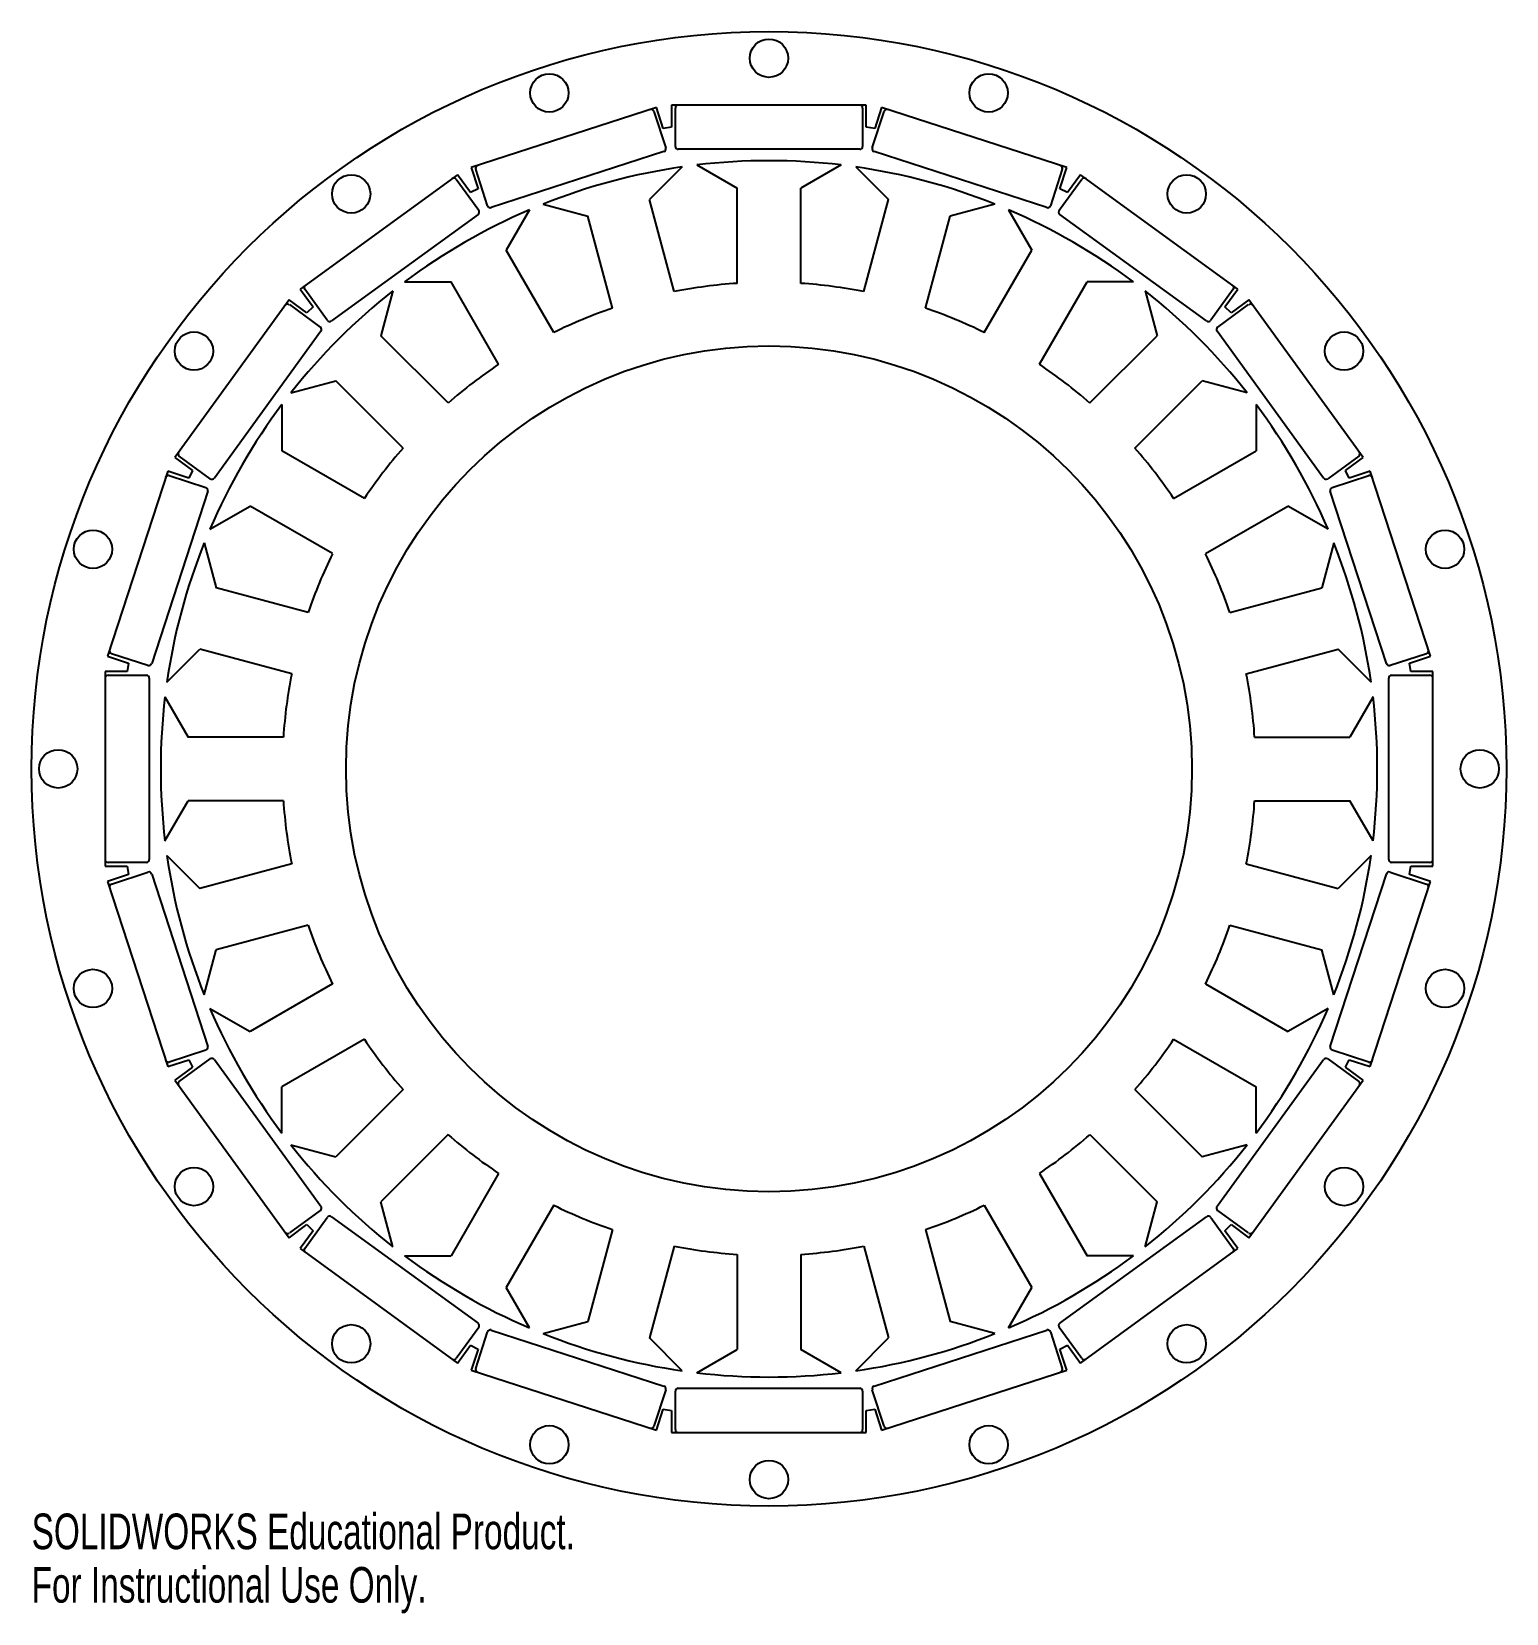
# Model space of a CAD drawing. Header units: millimetres. Extents: x 29 to 229, y 141 to 356.
import ezdxf

# ---------------------------------------------------------------- set-up
doc = ezdxf.new("R2010")
doc.units = ezdxf.units.MM
doc.styles.add('SLDTEXTSTYLE0', font='TXT', dxfattribs={"width": 0.7})

msp = doc.modelspace()

# ---------------------------------------------------------------- linework, layer by layer
at = {"color": 7, "linetype": 'Continuous', "lineweight": 25}
for p, q in [((113.31, 345.6), (88.2, 337.45)), ((114.24, 342.75), (113.31, 345.6)), ((141.78, 345.93), (115.38, 345.93)), ((115.38, 345.93), (115.38, 342.93)), ((115.88, 340.33), (115.88, 345.53)), ((141.28, 345.53), (141.28, 340.33)), ((141.78, 342.93), (141.78, 345.93)), ((143.85, 345.6), (142.92, 342.75)), ((168.96, 337.45), (143.85, 345.6)), ((112.96, 345.07), (114.57, 340.12)), ((142.59, 340.12), (144.2, 345.07)), ((115.38, 342.93), (114.24, 342.75)), ((142.92, 342.75), (141.78, 342.93)), ((114.31, 339.62), (90.91, 332.02)), ((140.88, 339.93), (116.28, 339.93)), ((166.25, 332.02), (142.85, 339.62)), ((88.2, 337.45), (89.13, 334.59)), ((90.41, 332.27), (88.8, 337.22)), ((116.82, 337.55), (112.37, 333.1)), ((118.8, 337.81), (124.26, 334.66)), ((138.36, 337.81), (132.9, 334.66)), ((140.34, 337.55), (144.8, 333.1)), ((168.36, 337.22), (166.75, 332.27)), ((168.03, 334.59), (168.96, 337.45)), ((86.34, 336.49), (64.98, 320.98)), ((86.17, 335.88), (89.22, 331.67)), ((88.1, 334.07), (86.34, 336.49)), ((167.94, 331.67), (170.99, 335.88)), ((170.82, 336.49), (169.06, 334.07)), ((192.18, 320.98), (170.82, 336.49)), ((89.13, 334.59), (88.1, 334.07)), ((115.71, 320.63), (112.37, 333.1)), ((124.26, 321.75), (124.26, 334.66)), ((132.9, 321.75), (132.9, 334.66)), ((141.45, 320.63), (144.8, 333.1)), ((169.06, 334.07), (168.03, 334.59)), ((89.14, 331.11), (69.23, 316.65)), ((96.09, 331.73), (92.94, 326.27)), ((97.94, 332.49), (104.02, 330.86)), ((107.36, 318.39), (104.02, 330.86)), ((149.8, 318.39), (153.14, 330.86)), ((159.23, 332.49), (153.14, 330.86)), ((161.07, 331.73), (164.22, 326.27)), ((187.93, 316.65), (168.03, 331.11)), ((99.39, 315.09), (92.94, 326.27)), ((157.77, 315.09), (164.22, 326.27)), ((79.15, 321.95), (85.46, 321.95)), ((91.91, 310.77), (85.46, 321.95)), ((165.25, 310.77), (171.71, 321.95)), ((178.01, 321.95), (171.71, 321.95)), ((64.98, 320.98), (66.74, 318.55)), ((68.68, 316.74), (65.62, 320.95)), ((77.57, 320.73), (75.94, 314.65)), ((179.59, 320.73), (181.22, 314.65)), ((191.54, 320.95), (188.49, 316.74)), ((190.42, 318.55), (192.18, 320.98)), ((63.5, 319.5), (47.98, 298.14)), ((65.92, 317.73), (63.5, 319.5)), ((63.53, 318.86), (67.73, 315.8)), ((66.74, 318.55), (65.92, 317.73)), ((189.43, 315.8), (193.63, 318.86)), ((191.24, 317.73), (190.42, 318.55)), ((193.66, 319.5), (191.24, 317.73)), ((209.18, 298.14), (193.66, 319.5)), ((67.82, 315.24), (53.36, 295.34)), ((85.07, 305.52), (75.94, 314.65)), ((172.1, 305.52), (181.22, 314.65)), ((203.8, 295.34), (189.34, 315.24)), ((63.74, 306.91), (69.83, 308.54)), ((78.96, 299.41), (69.83, 308.54)), ((178.2, 299.41), (187.33, 308.54)), ((193.42, 306.91), (187.33, 308.54)), ((62.53, 305.32), (62.53, 299.02)), ((194.64, 305.32), (194.64, 299.02)), ((52.8, 295.25), (48.6, 298.31)), ((73.71, 292.56), (62.53, 299.02)), ((183.46, 292.56), (194.64, 299.02)), ((208.56, 298.31), (204.36, 295.25)), ((47.03, 296.27), (38.87, 271.16)), ((49.88, 295.34), (47.03, 296.27)), ((47.98, 298.14), (50.41, 296.37)), ((50.41, 296.37), (49.88, 295.34)), ((206.75, 296.37), (209.18, 298.14)), ((207.28, 295.34), (206.75, 296.37)), ((210.13, 296.27), (207.28, 295.34)), ((218.29, 271.16), (210.13, 296.27)), ((47.25, 295.67), (52.2, 294.06)), ((204.96, 294.06), (209.91, 295.67)), ((52.46, 293.56), (44.86, 270.16)), ((212.31, 270.16), (204.7, 293.56)), ((52.75, 288.39), (58.21, 291.54)), ((69.39, 285.08), (58.21, 291.54)), ((187.78, 285.08), (198.96, 291.54)), ((204.41, 288.39), (198.96, 291.54)), ((51.98, 286.54), (53.61, 280.45)), ((205.18, 286.54), (203.55, 280.45)), ((66.08, 277.11), (53.61, 280.45)), ((191.08, 277.11), (203.55, 280.45)), ((38.87, 271.16), (41.72, 270.24)), ((44.35, 269.91), (39.41, 271.51)), ((46.92, 267.65), (51.38, 272.11)), ((63.85, 268.77), (51.38, 272.11)), ((193.31, 268.77), (205.78, 272.11)), ((210.24, 267.65), (205.78, 272.11)), ((217.76, 271.51), (212.81, 269.91)), ((215.44, 270.24), (218.29, 271.16)), ((38.54, 269.09), (38.54, 242.69)), ((41.54, 269.09), (38.54, 269.09)), ((38.94, 268.59), (44.14, 268.59)), ((41.72, 270.24), (41.54, 269.09)), ((213.02, 268.59), (218.22, 268.59)), ((215.62, 269.09), (215.44, 270.24)), ((218.62, 269.09), (215.62, 269.09)), ((218.62, 242.69), (218.62, 269.09)), ((44.54, 268.19), (44.54, 243.59)), ((212.62, 243.59), (212.62, 268.19)), ((46.66, 265.67), (49.81, 260.21)), ((210.5, 265.67), (207.35, 260.21)), ((62.72, 260.21), (49.81, 260.21)), ((194.44, 260.21), (207.35, 260.21)), ((46.66, 246.12), (49.81, 251.57)), ((62.72, 251.57), (49.81, 251.57)), ((194.44, 251.57), (207.35, 251.57)), ((210.5, 246.12), (207.35, 251.57)), ((38.54, 242.69), (41.54, 242.69)), ((44.14, 243.19), (38.94, 243.19)), ((41.54, 242.69), (41.72, 241.55)), ((46.92, 244.13), (51.38, 239.68)), ((63.85, 243.02), (51.38, 239.68)), ((193.31, 243.02), (205.78, 239.68)), ((210.24, 244.13), (205.78, 239.68)), ((218.22, 243.19), (213.02, 243.19)), ((215.44, 241.55), (215.62, 242.69)), ((215.62, 242.69), (218.62, 242.69)), ((41.72, 241.55), (38.87, 240.62)), ((38.87, 240.62), (47.03, 215.52)), ((39.41, 240.27), (44.35, 241.88)), ((44.86, 241.62), (52.46, 218.23)), ((204.7, 218.23), (212.31, 241.62)), ((210.13, 215.52), (218.29, 240.62)), ((212.81, 241.88), (217.76, 240.27)), ((218.29, 240.62), (215.44, 241.55)), ((66.08, 234.68), (53.61, 231.33)), ((191.08, 234.68), (203.55, 231.33)), ((51.98, 225.25), (53.61, 231.33)), ((205.18, 225.25), (203.55, 231.33)), ((69.39, 226.71), (58.21, 220.25)), ((187.78, 226.71), (198.96, 220.25)), ((52.75, 223.4), (58.21, 220.25)), ((204.41, 223.4), (198.96, 220.25)), ((73.71, 219.22), (62.53, 212.77)), ((183.46, 219.22), (194.64, 212.77)), ((52.2, 217.72), (47.25, 216.12)), ((209.91, 216.12), (204.96, 217.72)), ((47.03, 215.52), (49.88, 216.44)), ((50.41, 215.41), (47.98, 213.65)), ((48.6, 213.48), (52.8, 216.54)), ((49.88, 216.44), (50.41, 215.41)), ((53.36, 216.45), (67.82, 196.55)), ((189.34, 196.55), (203.8, 216.45)), ((204.36, 216.54), (208.56, 213.48)), ((206.75, 215.41), (207.28, 216.44)), ((209.18, 213.65), (206.75, 215.41)), ((207.28, 216.44), (210.13, 215.52)), ((47.98, 213.65), (63.5, 192.29)), ((62.53, 206.47), (62.53, 212.77)), ((193.66, 192.29), (209.18, 213.65)), ((194.64, 206.47), (194.64, 212.77)), ((78.96, 212.38), (69.83, 203.25)), ((178.2, 212.38), (187.33, 203.25)), ((85.07, 206.27), (75.94, 197.14)), ((172.1, 206.27), (181.22, 197.14)), ((63.74, 204.88), (69.83, 203.25)), ((193.42, 204.88), (187.33, 203.25)), ((91.91, 201.02), (85.46, 189.84)), ((165.25, 201.02), (171.71, 189.84)), ((67.73, 195.99), (63.53, 192.93)), ((77.57, 191.06), (75.94, 197.14)), ((99.39, 196.7), (92.94, 185.52)), ((157.77, 196.7), (164.22, 185.52)), ((179.59, 191.06), (181.22, 197.14)), ((193.63, 192.93), (189.43, 195.99)), ((63.5, 192.29), (65.92, 194.06)), ((66.74, 193.24), (64.98, 190.81)), ((65.62, 190.84), (68.68, 195.05)), ((65.92, 194.06), (66.74, 193.24)), ((69.23, 195.14), (89.14, 180.68)), ((107.36, 193.4), (104.02, 180.93)), ((149.8, 193.4), (153.14, 180.93)), ((168.03, 180.68), (187.93, 195.14)), ((188.49, 195.05), (191.54, 190.84)), ((190.42, 193.24), (191.24, 194.06)), ((192.18, 190.81), (190.42, 193.24)), ((191.24, 194.06), (193.66, 192.29)), ((115.71, 191.16), (112.37, 178.69)), ((141.45, 191.16), (144.8, 178.69)), ((64.98, 190.81), (86.34, 175.29)), ((79.15, 189.84), (85.46, 189.84)), ((124.26, 190.03), (124.26, 177.13)), ((132.9, 190.03), (132.9, 177.13)), ((170.82, 175.29), (192.18, 190.81)), ((178.01, 189.84), (171.71, 189.84)), ((96.09, 180.06), (92.94, 185.52)), ((161.07, 180.06), (164.22, 185.52)), ((97.94, 179.3), (104.02, 180.93)), ((159.23, 179.3), (153.14, 180.93)), ((89.22, 180.12), (86.17, 175.91)), ((88.8, 174.57), (90.41, 179.51)), ((90.91, 179.77), (114.31, 172.17)), ((116.82, 174.24), (112.37, 178.69)), ((140.34, 174.24), (144.8, 178.69)), ((142.85, 172.17), (166.25, 179.77)), ((166.75, 179.51), (168.36, 174.57)), ((170.99, 175.91), (167.94, 180.12)), ((86.34, 175.29), (88.1, 177.72)), ((88.1, 177.72), (89.13, 177.19)), ((89.13, 177.19), (88.2, 174.34)), ((118.8, 173.97), (124.26, 177.13)), ((138.36, 173.97), (132.9, 177.13)), ((168.03, 177.19), (169.06, 177.72)), ((168.96, 174.34), (168.03, 177.19)), ((169.06, 177.72), (170.82, 175.29)), ((88.2, 174.34), (113.31, 166.18)), ((143.85, 166.18), (168.96, 174.34)), ((114.57, 171.66), (112.96, 166.72)), ((116.28, 171.86), (140.88, 171.86)), ((144.2, 166.72), (142.59, 171.66)), ((115.88, 166.26), (115.88, 171.46)), ((141.28, 171.46), (141.28, 166.26)), ((113.31, 166.18), (114.24, 169.04)), ((114.24, 169.04), (115.38, 168.86)), ((115.38, 168.86), (115.38, 165.86)), ((141.78, 168.86), (142.92, 169.04)), ((141.78, 165.86), (141.78, 168.86)), ((142.92, 169.04), (143.85, 166.18)), ((115.38, 165.86), (141.78, 165.86))]:
    msp.add_line(p, q, dxfattribs=at)
for centre, radius in [((128.58, 255.89), 100), ((128.58, 352.29), 2.6), ((98.79, 347.58), 2.6), ((158.37, 347.58), 2.6), ((71.92, 333.88), 2.6), ((185.24, 333.88), 2.6), ((50.59, 312.56), 2.6), ((206.57, 312.56), 2.6), ((128.58, 255.89), 57.36), ((36.9, 285.68), 2.6), ((220.26, 285.68), 2.6), ((32.18, 255.89), 2.6), ((224.98, 255.89), 2.6), ((36.9, 226.1), 2.6), ((220.26, 226.1), 2.6), ((50.59, 199.23), 2.6), ((206.57, 199.23), 2.6), ((71.92, 177.9), 2.6), ((185.24, 177.9), 2.6), ((98.79, 164.21), 2.6), ((158.37, 164.21), 2.6), ((128.58, 159.49), 2.6)]:
    msp.add_circle(centre, radius, dxfattribs=at)
for centre, radius, start, end in [((116.28, 345.53), 0.4, 90, 180), ((140.88, 345.53), 0.4, 0, 90), ((112.58, 344.94), 0.4, 18, 108), ((144.58, 344.94), 0.4, 72, 162), ((114.19, 340), 0.4, 288, 18), ((116.28, 340.33), 0.4, 180, 270), ((140.88, 340.33), 0.4, 270, 0), ((142.98, 340), 0.4, 162, 252), ((89.18, 337.34), 0.4, 108, 198), ((128.58, 255.89), 82.5, 98.1945, 111.8055), ((128.58, 255.89), 82.5, 83.1945, 96.8055), ((128.58, 255.89), 82.5, 68.1945, 81.8055), ((167.98, 337.34), 0.4, 342, 72), ((85.84, 335.64), 0.4, 36, 126), ((171.32, 335.64), 0.4, 54, 144), ((128.58, 255.89), 82.5, 113.1945, 126.8055), ((88.9, 331.43), 0.4, 306, 36), ((90.79, 332.4), 0.4, 198, 288), ((128.58, 255.89), 82.5, 53.1945, 66.8055), ((166.37, 332.4), 0.4, 252, 342), ((168.26, 331.43), 0.4, 144, 234), ((128.58, 255.89), 82.5, 128.1945, 141.8055), ((65.94, 321.18), 0.4, 126, 216), ((128.58, 255.89), 66, 93.7527, 101.2473), ((128.58, 255.89), 66, 78.7527, 86.2473), ((128.58, 255.89), 82.5, 38.1945, 51.8055), ((191.22, 321.18), 0.4, 324, 54), ((63.29, 318.53), 0.4, 54, 144), ((128.58, 255.89), 66, 108.7527, 116.2473), ((128.58, 255.89), 66, 63.7527, 71.2473), ((193.87, 318.53), 0.4, 36, 126), ((67.5, 315.48), 0.4, 324, 54), ((69, 316.98), 0.4, 216, 306), ((188.16, 316.98), 0.4, 234, 324), ((189.66, 315.48), 0.4, 126, 216), ((128.58, 255.89), 66, 123.7527, 131.2473), ((128.58, 255.89), 66, 48.7527, 56.2473), ((128.58, 255.89), 82.5, 143.1945, 156.8055), ((128.58, 255.89), 82.5, 23.1945, 36.8055), ((48.83, 298.63), 0.4, 144, 234), ((128.58, 255.89), 66, 138.7527, 146.2473), ((128.58, 255.89), 66, 33.7527, 41.2473), ((208.33, 298.63), 0.4, 306, 36), ((47.13, 295.29), 0.4, 72, 162), ((52.08, 293.68), 0.4, 342, 72), ((53.04, 295.57), 0.4, 234, 324), ((204.12, 295.57), 0.4, 216, 306), ((205.08, 293.68), 0.4, 108, 198), ((210.03, 295.29), 0.4, 18, 108), ((128.58, 255.89), 82.5, 158.1945, 171.8055), ((128.58, 255.89), 82.5, 8.1945, 21.8055), ((128.58, 255.89), 66, 153.7527, 161.2473), ((128.58, 255.89), 66, 18.7527, 26.2473), ((39.53, 271.89), 0.4, 162, 252), ((217.63, 271.89), 0.4, 288, 18), ((38.94, 268.19), 0.4, 90, 180), ((44.14, 268.19), 0.4, 0, 90), ((44.47, 270.29), 0.4, 252, 342), ((128.58, 255.89), 66, 168.7527, 176.2473), ((128.58, 255.89), 66, 3.7527, 11.2473), ((212.69, 270.29), 0.4, 198, 288), ((213.02, 268.19), 0.4, 90, 180), ((218.22, 268.19), 0.4, 0, 90), ((128.58, 255.89), 82.5, 173.1945, 186.8055), ((128.58, 255.89), 82.5, 353.1945, 6.8055), ((128.58, 255.89), 66, 183.7527, 191.2473), ((128.58, 255.89), 66, 348.7527, 356.2473), ((38.94, 243.59), 0.4, 180, 270), ((44.14, 243.59), 0.4, 270, 0), ((128.58, 255.89), 82.5, 188.1945, 201.8055), ((128.58, 255.89), 82.5, 338.1945, 351.8055), ((213.02, 243.59), 0.4, 180, 270), ((218.22, 243.59), 0.4, 270, 0), ((44.47, 241.5), 0.4, 18, 108), ((212.69, 241.5), 0.4, 72, 162), ((39.53, 239.89), 0.4, 108, 198), ((217.63, 239.89), 0.4, 342, 72), ((128.58, 255.89), 66, 198.7527, 206.2473), ((128.58, 255.89), 66, 333.7527, 341.2473), ((128.58, 255.89), 82.5, 203.1945, 216.8055), ((128.58, 255.89), 82.5, 323.1945, 336.8055), ((128.58, 255.89), 66, 213.7527, 221.2473), ((128.58, 255.89), 66, 318.7527, 326.2473), ((52.08, 218.1), 0.4, 288, 18), ((205.08, 218.1), 0.4, 162, 252), ((47.13, 216.5), 0.4, 198, 288), ((53.04, 216.21), 0.4, 36, 126), ((204.12, 216.21), 0.4, 54, 144), ((210.03, 216.5), 0.4, 252, 342), ((48.83, 213.16), 0.4, 126, 216), ((208.33, 213.16), 0.4, 324, 54), ((128.58, 255.89), 66, 228.7527, 236.2473), ((128.58, 255.89), 66, 303.7527, 311.2473), ((128.58, 255.89), 82.5, 218.1945, 231.8055), ((128.58, 255.89), 82.5, 308.1945, 321.8055), ((67.5, 196.31), 0.4, 306, 36), ((128.58, 255.89), 66, 243.7527, 251.2473), ((128.58, 255.89), 66, 288.7527, 296.2473), ((189.66, 196.31), 0.4, 144, 234), ((69, 194.81), 0.4, 54, 144), ((188.16, 194.81), 0.4, 36, 126), ((63.29, 193.25), 0.4, 216, 306), ((128.58, 255.89), 66, 258.7527, 266.2473), ((128.58, 255.89), 66, 273.7527, 281.2473), ((193.87, 193.25), 0.4, 234, 324), ((65.94, 190.6), 0.4, 144, 234), ((128.58, 255.89), 82.5, 233.1945, 246.8055), ((128.58, 255.89), 82.5, 293.1945, 306.8055), ((191.22, 190.6), 0.4, 306, 36), ((88.9, 180.35), 0.4, 324, 54), ((168.26, 180.35), 0.4, 126, 216), ((90.79, 179.39), 0.4, 72, 162), ((128.58, 255.89), 82.5, 248.1945, 261.8055), ((128.58, 255.89), 82.5, 278.1945, 291.8055), ((166.37, 179.39), 0.4, 18, 108), ((85.84, 176.15), 0.4, 234, 324), ((89.18, 174.44), 0.4, 162, 252), ((128.58, 255.89), 82.5, 263.1945, 276.8055), ((167.98, 174.44), 0.4, 288, 18), ((171.32, 176.15), 0.4, 216, 306), ((114.19, 171.79), 0.4, 342, 72), ((116.28, 171.46), 0.4, 90, 180), ((140.88, 171.46), 0.4, 0, 90), ((142.98, 171.79), 0.4, 108, 198), ((112.58, 166.84), 0.4, 252, 342), ((116.28, 166.26), 0.4, 180, 270), ((140.88, 166.26), 0.4, 270, 0), ((144.58, 166.84), 0.4, 198, 288)]:
    msp.add_arc(centre, radius, start, end, dxfattribs=at)

# ---------------------------------------------------------------- texts
at = {"color": 7, "linetype": 'Continuous', "char_height": 4.8336, "attachment_point": 1, "style": 'SLDTEXTSTYLE0'}
for s, insert in [('SOLIDWORKS Educational Product.', (28.58, 154.87)), ('For Instructional Use Only.', (28.58, 147.62))]:
    msp.add_mtext(s, dxfattribs=dict(at, insert=insert))

doc.saveas('drawing.dxf')
